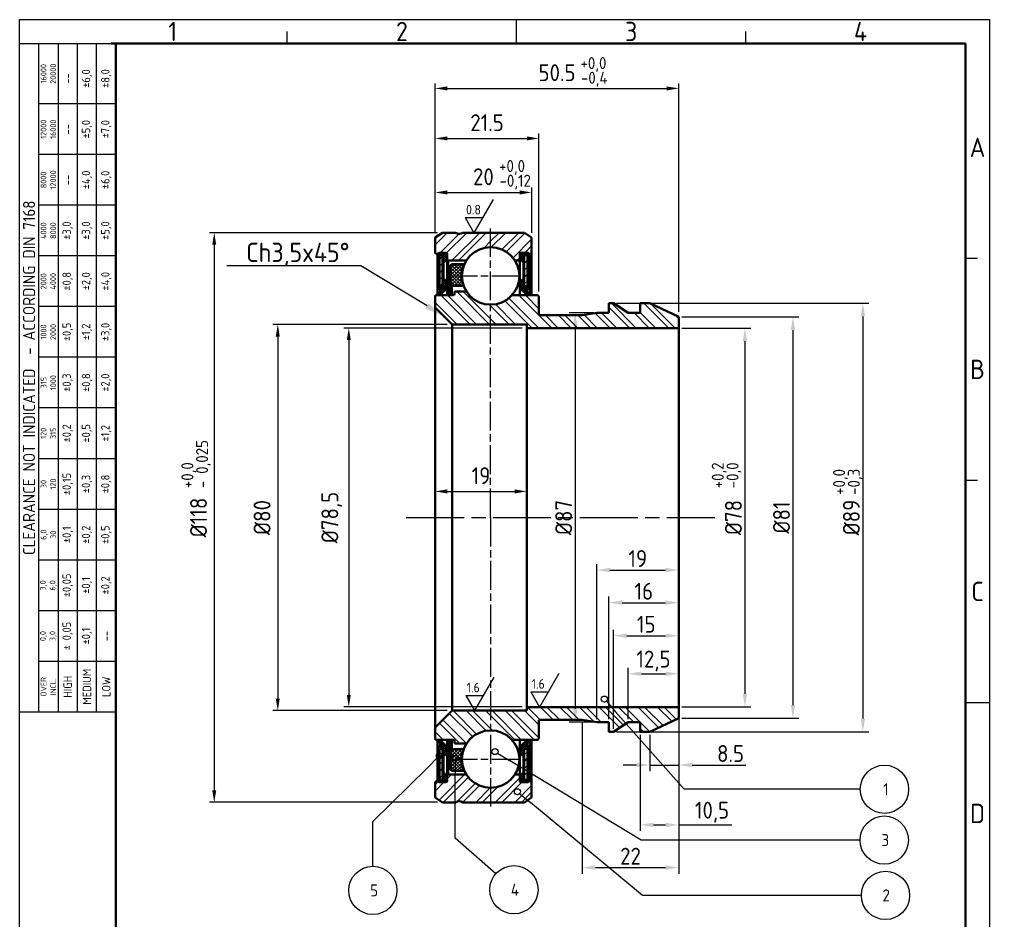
# Model space of a CAD drawing. Extents: x 0 to 201, y 0 to 281.
# Drawn here: x 0 to 201, y 94.1 to 281 of the extents above; entities that cross this region are included whole.
import ezdxf
from ezdxf import colors
from ezdxf.entities.mleader import LeaderData, LeaderLine
from ezdxf.enums import TextEntityAlignment as Align
from ezdxf.math import Vec2, Vec3

# ---------------------------------------------------------------- set-up
doc = ezdxf.new("R2010")
doc.units = 0
doc.linetypes.add('AM_ISO08W050', pattern=[18, 12, -1.5, 3, -1.5])
doc.linetypes.add('AM_ISO08W050x2', pattern=[9, 6, -0.75, 1.5, -0.75])
doc.layers.get('Defpoints').update_dxf_attribs({"linetype": 'CONTINUOUS'})
for name, color, linetype, lineweight in [('AM_0', 7, 'CONTINUOUS', 50), ('AM_4', 3, 'CONTINUOUS', 25), ('AM_5', 3, 'CONTINUOUS', 25), ('AM_7', 4, 'AM_ISO08W050', 25), ('AM_8', 1, 'CONTINUOUS', 25), ('AM_BOR', 7, 'CONTINUOUS', 50)]:
    doc.layers.add(name, color=color, linetype=linetype, lineweight=lineweight)
doc.styles.add('ACISOTS', font='isocp.shx', dxfattribs={"height": 1})
doc.styles.get("Standard").update_dxf_attribs({"font": 'ISOCP.SHX'})
doc.dimstyles.new('AM_ISO', dxfattribs={"dimtxt": 3.5, "dimasz": 2.5, "dimexe": 1, "dimexo": 1, "dimgap": 1.5, "dimtad": 1, "dimdsep": 46, "dimtxsty": 'Standard', "dimcen": 0, "dimclrd": 256, "dimclre": 256, "dimclrt": 2, "dimadec": 0, "dimazin": 2, "dimtp": 0.1, "dimtm": 0.1, "dimtfac": 0.71, "dimtdec": 3, "dimtmove": 0, "dimatfit": 3, "dimfxl": 1, "dimlwd": -1, "dimlwe": -1, "dimarcsym": 0})
doc.dimstyles.new('ISO-25', dxfattribs={"dimtxt": 3.5, "dimasz": 2.75, "dimexe": 1.25, "dimexo": 0.625, "dimtad": 1, "dimtxsty": 'Standard', "dimcen": 2.5, "dimadec": 0, "dimazin": 0, "dimtfac": 1, "dimtmove": 0, "dimatfit": 3, "dimfxl": 1, "dimarcsym": 0})
pattern_1 = [(45, (0, 0), (-0.3535534, 0.3535534), []), (135, (0, 0), (-0.3535534, -0.3535534), [])]
pattern_2 = [(45, (0, 0), (-0.21213203, 0.21213203), []), (135, (0, 0), (-0.21213203, -0.21213203), [])]
pattern_3 = [(45, (0, 0), (-0.7071068, 0.7071068), [])]

# ---------------------------------------------------------------- blocks, each defined once
blk = doc.blocks.new('A4 ZTL')
at = {"layer": 'AM_0'}
for p, q in [((196, 276), (19, 276)), ((20, 276), (20, 5)), ((196, 5), (196, 276))]:
    blk.add_line(p, q, dxfattribs=at)
at = {"layer": 'AM_BOR', "color": 135, "lineweight": 25}
for p, q in [((0, 0), (0, 281)), ((0, 281), (201, 281)), ((103, 276), (103, 281)), ((201, 281), (201, 0)), ((55.5, 276), (55.5, 278.5)), ((150.5, 276), (150.5, 278.5)), ((4, 137.5), (4, 276)), ((8, 276), (8, 137.5)), ((12, 276), (12, 137.5)), ((16, 137.5), (16, 276)), ((20, 263.5), (4, 263.5)), ((20, 253), (4, 253)), ((20, 242.5), (4, 242.5)), ((20, 232), (4, 232)), ((198.5, 231.5), (196, 231.5)), ((20, 221.5), (4, 221.5)), ((20, 211), (4, 211)), ((20, 200.5), (4, 200.5)), ((20, 190), (4, 190)), ((198.5, 185.5), (196, 185.5)), ((20, 179.5), (4, 179.5)), ((20, 169), (4, 169)), ((20, 158.5), (4, 158.5)), ((20, 148), (4, 148)), ((196, 139.5), (201, 139.5))]:
    blk.add_line(p, q, dxfattribs=at)
blk.add_lwpolyline([(20, 276), (20, 137.5), (0, 137.5), (0, 276)], close=True, dxfattribs=at)
at = {"layer": 'AM_BOR', "color": 135, "lineweight": 25, "style": 'ACISOTS'}
for s, p in [('1', (31.75, 278.5)), ('2', (79.25, 278.5)), ('3', (126.75, 278.5)), ('4', (174.25, 278.5)), ('A', (198.5, 254.5)), ('B', (198.5, 208.5)), ('C', (198.5, 162.5)), ('D', (198.5, 116.5))]:
    blk.add_text(s, height=4, dxfattribs=at).set_placement(p, align=Align.MIDDLE)
at = {"layer": 'AM_BOR', "color": 135, "lineweight": 25, "attachment_point": 5, "rotation": 90}
for s, insert, char_height, width in [('16000\\P20000', (6, 269.75), 1.2, 12.5), ('--', (10, 268.75), 1.75, 10.5), ('±6,0', (14, 268.75), 1.75, 10.5), ('±8,0', (18, 268.75), 1.75, 10.5), ('12000\\P16000', (6, 258.25), 1.2, 10.5), ('±5,0', (14, 258.25), 1.75, 10.5), ('±7,0', (18, 258.25), 1.75, 10.5), ('--', (10, 258.25), 1.75, 10.5), ('8000\\P12000', (6, 247.75), 1.2, 10.5), ('±4,0', (14, 247.75), 1.75, 10.5), ('±6,0', (18, 247.75), 1.75, 10.5), ('--', (10, 247.75), 1.75, 10.5), ('{\\Fisocp.shx|c0;CLEARANCE NOT INDICATED  - ACCORDING DIN 7168}', (2, 206.75), 2.5, 138.5), ('4000\\P8000', (6, 237.25), 1.2, 10.5), ('±3,0', (10, 237.25), 1.75, 10.5), ('±3,0', (14, 237.25), 1.75, 10.5), ('±5,0', (18, 237.25), 1.75, 10.5), ('2000\\P4000', (6, 226.75), 1.2, 10.5), ('±0,8', (10, 226.75), 1.75, 10.5), ('±2,0', (14, 226.75), 1.75, 10.5), ('±4,0', (18, 226.75), 1.75, 10.5), ('1000\\P2000', (6, 216.25), 1.2, 10.5), ('±0,5', (10, 216.25), 1.75, 10.5), ('±1,2', (14, 216.25), 1.75, 10.5), ('±3,0', (18, 216.25), 1.75, 10.5), ('315\\P1000', (6, 205.75), 1.2, 10.5), ('±0,3', (10, 205.75), 1.75, 10.5), ('±0,8', (14, 205.75), 1.75, 10.5), ('±2,0', (18, 205.75), 1.75, 10.5), ('±0,2', (10, 195.25), 1.75, 10.5), ('±0,5', (14, 195.25), 1.75, 10.5), ('120\\P315', (6, 195.25), 1.2, 10.5), ('±1,2', (18, 195.25), 1.75, 10.5), ('30\\P120', (6, 184.75), 1.2, 10.5), ('±0,15', (10, 184.75), 1.75, 10.5), ('±0,3', (14, 184.75), 1.75, 10.5), ('±0,8', (18, 184.75), 1.75, 10.5), ('6,0\\P30', (6, 174.25), 1.2, 10.5), ('±0,1', (10, 174.25), 1.75, 10.5), ('±0,2', (14, 174.25), 1.75, 10.5), ('±0,5', (18, 174.25), 1.75, 10.5), ('±0,05', (10, 163.75), 1.75, 10.5), ('±0,1', (14, 163.75), 1.75, 10.5), ('±0,2', (18, 163.75), 1.75, 10.5), ('3,0\\P6,0', (6, 163.75), 1.2, 10.5), ('± 0,05', (10, 153.25), 1.75, 10.5), ('0,0\\P3,0', (6, 153.25), 1.2, 10.5), ('\\pt4.79529;±0,1', (14, 153.25), 1.75, 10.5), ('--', (18, 153.25), 1.75, 10.5), ('HIGH', (10, 142.75), 1.75, 10.5), ('MEDIUM', (14, 142.75), 1.75, 10.5), ('LOW', (18, 142.75), 1.75, 10.5), ('{\\Fisocp.shx|c0;OVER\\PINCL.}', (6, 142.75), 1.2, 10.5)]:
    blk.add_mtext(s, dxfattribs=dict(at, insert=insert, char_height=char_height, width=width))
blk = doc.blocks.new('*D124')
at = {"layer": 'AM_5', "color": 0, "lineweight": -2, "ltscale": 0.25, "transparency": 16777216}
for p, q in [((137.25, 217.06), (151.56, 217.06)), ((150.31, 214.31), (150.31, 141.31)), ((137.25, 138.56), (151.56, 138.56))]:
    blk.add_line(p, q, dxfattribs=at)
at = {"layer": 'AM_5', "color": 0, "ltscale": 0.25, "transparency": 16777216}
for points in [[(149.85, 214.31), (150.77, 214.31), (150.31, 217.06)], [(149.85, 141.31), (150.77, 141.31), (150.31, 138.56)]]:
    blk.add_solid(points, dxfattribs=at)
at = {"layer": 'Defpoints', "color": 0, "ltscale": 0.25, "transparency": 16777216}
for p in [(136.63, 217.06), (136.63, 138.56), (150.31, 138.56)]:
    blk.add_point(p, dxfattribs=at)
at = {"layer": 'AM_5', "color": 0, "ltscale": 0.25, "transparency": 16777216, "insert": (147.93, 177.81), "char_height": 3.5, "attachment_point": 5, "rotation": 90}
blk.add_mtext('%%c78', dxfattribs=at)
blk = doc.blocks.new('*D117')
at = {"layer": 'AM_5', "color": 0, "lineweight": -2, "ltscale": 0.25, "transparency": 16777216}
for p, q in [((123.72, 222.21), (175.99, 222.21)), ((174.74, 219.46), (174.74, 136.16)), ((123.72, 133.41), (175.99, 133.41))]:
    blk.add_line(p, q, dxfattribs=at)
at = {"layer": 'AM_5', "color": 0, "ltscale": 0.25, "transparency": 16777216}
for points in [[(174.29, 219.46), (175.2, 219.46), (174.74, 222.21)], [(174.29, 136.16), (175.2, 136.16), (174.74, 133.41)]]:
    blk.add_solid(points, dxfattribs=at)
at = {"layer": 'Defpoints', "color": 0, "ltscale": 0.25, "transparency": 16777216}
for p in [(123.1, 222.21), (123.1, 133.41), (174.74, 133.41)]:
    blk.add_point(p, dxfattribs=at)
at = {"layer": 'AM_5', "color": 0, "ltscale": 0.25, "transparency": 16777216, "insert": (172.37, 177.81), "char_height": 3.5, "attachment_point": 5, "rotation": 90}
blk.add_mtext('%%C89', dxfattribs=at)
blk = doc.blocks.new('*D125')
at = {"layer": 'AM_5', "color": 0, "lineweight": -2, "ltscale": 0.25, "transparency": 16777216}
for p, q in [((137.25, 219.39), (161.51, 219.39)), ((160.26, 216.64), (160.26, 138.97)), ((137.25, 136.22), (161.51, 136.22))]:
    blk.add_line(p, q, dxfattribs=at)
at = {"layer": 'AM_5', "color": 0, "ltscale": 0.25, "transparency": 16777216}
for points in [[(159.8, 216.64), (160.72, 216.64), (160.26, 219.39)], [(159.8, 138.97), (160.72, 138.97), (160.26, 136.22)]]:
    blk.add_solid(points, dxfattribs=at)
at = {"layer": 'Defpoints', "color": 0, "ltscale": 0.25, "transparency": 16777216}
for p in [(136.63, 219.39), (136.63, 136.22), (160.26, 136.22)]:
    blk.add_point(p, dxfattribs=at)
at = {"layer": 'AM_5', "color": 0, "ltscale": 0.25, "transparency": 16777216, "insert": (157.89, 177.81), "char_height": 3.5, "attachment_point": 5, "rotation": 90}
blk.add_mtext('%%C81', dxfattribs=at)
blk = doc.blocks.new('*D126')
at = {"layer": 'AM_5', "color": 0, "lineweight": -2, "ltscale": 0.25, "transparency": 16777216}
for p, q in [((136.63, 136.22), (136.63, 125.29)), ((130.6, 132.78), (130.6, 125.29)), ((127.85, 126.54), (125.1, 126.54)), ((130.6, 126.54), (136.63, 126.54)), ((139.38, 126.54), (150.48, 126.54))]:
    blk.add_line(p, q, dxfattribs=at)
at = {"layer": 'AM_5', "color": 0, "ltscale": 0.25, "transparency": 16777216}
for points in [[(127.85, 127), (127.85, 126.08), (130.6, 126.54)], [(139.38, 127), (139.38, 126.08), (136.63, 126.54)]]:
    blk.add_solid(points, dxfattribs=at)
at = {"layer": 'Defpoints', "color": 0, "ltscale": 0.25, "transparency": 16777216}
for p in [(136.63, 136.84), (130.6, 133.41), (130.6, 126.54)]:
    blk.add_point(p, dxfattribs=at)
at = {"layer": 'AM_5', "color": 0, "ltscale": 0.25, "transparency": 16777216, "insert": (147.33, 128.92), "char_height": 3.5, "attachment_point": 5}
blk.add_mtext('8.5', dxfattribs=at)
blk = doc.blocks.new('*D127')
at = {"layer": 'AM_5', "color": 0, "lineweight": -2, "ltscale": 0.25, "transparency": 16777216}
for p, q in [((118.97, 220.21), (113.9, 220.21)), ((115.15, 217.46), (115.15, 138.16)), ((118.97, 135.41), (113.9, 135.41))]:
    blk.add_line(p, q, dxfattribs=at)
at = {"layer": 'AM_5', "color": 0, "ltscale": 0.25, "transparency": 16777216}
for points in [[(114.69, 217.46), (115.61, 217.46), (115.15, 220.21)], [(114.69, 138.16), (115.61, 138.16), (115.15, 135.41)]]:
    blk.add_solid(points, dxfattribs=at)
at = {"layer": 'Defpoints', "color": 0, "ltscale": 0.25, "transparency": 16777216}
for p in [(119.6, 220.21), (115.15, 135.41), (119.6, 135.41)]:
    blk.add_point(p, dxfattribs=at)
at = {"layer": 'AM_5', "color": 0, "ltscale": 0.25, "transparency": 16777216, "insert": (112.77, 177.81), "char_height": 3.5, "attachment_point": 5, "rotation": 90}
blk.add_mtext('%%c87', dxfattribs=at)
blk = doc.blocks.new('*D118')
at = {"layer": 'AM_5', "color": 0, "lineweight": -2, "ltscale": 0.25, "transparency": 16777216}
for p, q in [((128.6, 132.78), (128.6, 112.88)), ((136.63, 125.03), (136.63, 112.88)), ((131.35, 114.13), (133.88, 114.13)), ((136.63, 114.13), (147.6, 114.13))]:
    blk.add_line(p, q, dxfattribs=at)
at = {"layer": 'AM_5', "color": 0, "ltscale": 0.25, "transparency": 16777216}
for points in [[(131.35, 114.59), (131.35, 113.67), (128.6, 114.13)], [(133.88, 114.59), (133.88, 113.67), (136.63, 114.13)]]:
    blk.add_solid(points, dxfattribs=at)
at = {"layer": 'Defpoints', "color": 0, "ltscale": 0.25, "transparency": 16777216}
for p in [(128.6, 133.41), (136.63, 125.66), (136.63, 114.13)]:
    blk.add_point(p, dxfattribs=at)
at = {"layer": 'AM_5', "color": 0, "ltscale": 0.25, "transparency": 16777216, "insert": (143.49, 116.77), "char_height": 3.5, "attachment_point": 5}
blk.add_mtext('10,5', dxfattribs=at)
blk = doc.blocks.new('*D128')
at = {"layer": 'AM_5', "color": 0, "lineweight": -2, "ltscale": 0.25, "transparency": 16777216}
for p, q in [((126.1, 136.03), (126.1, 146.69)), ((128.85, 145.44), (133.88, 145.44)), ((136.63, 146.07), (136.63, 146.69))]:
    blk.add_line(p, q, dxfattribs=at)
at = {"layer": 'AM_5', "color": 0, "ltscale": 0.25, "transparency": 16777216}
for points in [[(128.85, 145.9), (128.85, 144.98), (126.1, 145.44)], [(133.88, 145.9), (133.88, 144.98), (136.63, 145.44)]]:
    blk.add_solid(points, dxfattribs=at)
at = {"layer": 'Defpoints', "color": 0, "ltscale": 0.25, "transparency": 16777216}
for p in [(136.63, 145.44), (136.63, 145.44), (126.1, 135.41)]:
    blk.add_point(p, dxfattribs=at)
at = {"layer": 'AM_5', "color": 0, "ltscale": 0.25, "transparency": 16777216, "insert": (131.36, 148.08), "char_height": 3.5, "attachment_point": 5}
blk.add_mtext('12,5', dxfattribs=at)
blk = doc.blocks.new('*D129')
at = {"layer": 'AM_5', "color": 0, "lineweight": -2, "ltscale": 0.25, "transparency": 16777216}
for p, q in [((123.1, 134.03), (123.1, 154.57)), ((125.85, 153.32), (133.88, 153.32)), ((136.63, 151.46), (136.63, 154.57))]:
    blk.add_line(p, q, dxfattribs=at)
at = {"layer": 'AM_5', "color": 0, "ltscale": 0.25, "transparency": 16777216}
for points in [[(125.85, 153.78), (125.85, 152.86), (123.1, 153.32)], [(133.88, 153.78), (133.88, 152.86), (136.63, 153.32)]]:
    blk.add_solid(points, dxfattribs=at)
at = {"layer": 'Defpoints', "color": 0, "ltscale": 0.25, "transparency": 16777216}
for p in [(136.63, 153.32), (136.63, 150.84), (123.1, 133.41)]:
    blk.add_point(p, dxfattribs=at)
at = {"layer": 'AM_5', "color": 0, "ltscale": 0.25, "transparency": 16777216, "insert": (129.86, 155.69), "char_height": 3.5, "attachment_point": 5}
blk.add_mtext('15', dxfattribs=at)
blk = doc.blocks.new('*D130')
at = {"layer": 'AM_5', "color": 0, "lineweight": -2, "ltscale": 0.25, "transparency": 16777216}
for p, q in [((122.1, 136.03), (122.1, 161.42)), ((136.63, 160.79), (136.63, 161.42)), ((124.85, 160.17), (133.88, 160.17))]:
    blk.add_line(p, q, dxfattribs=at)
at = {"layer": 'AM_5', "color": 0, "ltscale": 0.25, "transparency": 16777216}
for points in [[(124.85, 160.63), (124.85, 159.71), (122.1, 160.17)], [(133.88, 160.63), (133.88, 159.71), (136.63, 160.17)]]:
    blk.add_solid(points, dxfattribs=at)
at = {"layer": 'Defpoints', "color": 0, "ltscale": 0.25, "transparency": 16777216}
for p in [(136.63, 160.17), (136.63, 160.17), (122.1, 135.41)]:
    blk.add_point(p, dxfattribs=at)
at = {"layer": 'AM_5', "color": 0, "ltscale": 0.25, "transparency": 16777216, "insert": (129.36, 162.54), "char_height": 3.5, "attachment_point": 5}
blk.add_mtext('16', dxfattribs=at)
blk = doc.blocks.new('*D131')
at = {"layer": 'AM_5', "color": 0, "lineweight": -2, "ltscale": 0.25, "transparency": 16777216}
for p, q in [((119.6, 136.03), (119.6, 168.18)), ((122.35, 166.93), (133.88, 166.93)), ((136.63, 166.31), (136.63, 165.68))]:
    blk.add_line(p, q, dxfattribs=at)
at = {"layer": 'AM_5', "color": 0, "ltscale": 0.25, "transparency": 16777216}
for points in [[(122.35, 167.39), (122.35, 166.48), (119.6, 166.93)], [(133.88, 167.39), (133.88, 166.48), (136.63, 166.93)]]:
    blk.add_solid(points, dxfattribs=at)
at = {"layer": 'Defpoints', "color": 0, "ltscale": 0.25, "transparency": 16777216}
for p in [(136.63, 166.93), (136.63, 166.93), (119.6, 135.41)]:
    blk.add_point(p, dxfattribs=at)
at = {"layer": 'AM_5', "color": 0, "ltscale": 0.25, "transparency": 16777216, "insert": (128.11, 169.31), "char_height": 3.5, "attachment_point": 5}
blk.add_mtext('19', dxfattribs=at)
blk = doc.blocks.new('*D132')
at = {"layer": 'AM_5', "color": 0, "lineweight": -2, "ltscale": 0.25, "transparency": 16777216}
for p, q in [((116.6, 135.28), (116.6, 104.03)), ((136.63, 133.41), (136.63, 104.03)), ((119.35, 105.28), (133.88, 105.28))]:
    blk.add_line(p, q, dxfattribs=at)
at = {"layer": 'AM_5', "color": 0, "ltscale": 0.25, "transparency": 16777216}
for points in [[(119.35, 105.74), (119.35, 104.82), (116.6, 105.28)], [(133.88, 105.74), (133.88, 104.82), (136.63, 105.28)]]:
    blk.add_solid(points, dxfattribs=at)
at = {"layer": 'Defpoints', "color": 0, "ltscale": 0.25, "transparency": 16777216}
for p in [(116.6, 135.91), (136.63, 134.03), (136.63, 105.28)]:
    blk.add_point(p, dxfattribs=at)
at = {"layer": 'AM_5', "color": 0, "ltscale": 0.25, "transparency": 16777216, "insert": (126.61, 107.65), "char_height": 3.5, "attachment_point": 5}
blk.add_mtext('22', dxfattribs=at)
blk = doc.blocks.new('*D135')
at = {"layer": 'AM_4', "transparency": 16777216}
for p, q in [((86.13, 236.81), (86.13, 246.15)), ((106.13, 236.81), (106.13, 246.15)), ((88.63, 245.15), (103.63, 245.15))]:
    blk.add_line(p, q, dxfattribs=at)
for points in [[(88.63, 245.57), (88.63, 244.73), (86.13, 245.15)], [(103.63, 245.57), (103.63, 244.73), (106.13, 245.15)]]:
    blk.add_solid(points, dxfattribs=at)
at = {"layer": 'Defpoints', "color": 0, "transparency": 16777216}
for p in [(106.13, 245.15), (86.13, 235.81), (106.13, 235.81)]:
    blk.add_point(p, dxfattribs=at)
at = {"layer": 'AM_4', "transparency": 16777216, "insert": (96.13, 248.4), "char_height": 3.5, "attachment_point": 5}
blk.add_mtext('20', dxfattribs=at)
blk = doc.blocks.new('*D136')
at = {"layer": 'AM_4', "transparency": 16777216}
for p, q in [((86.13, 236.81), (86.13, 257.35)), ((107.63, 224.61), (107.63, 257.35)), ((88.63, 256.35), (105.13, 256.35))]:
    blk.add_line(p, q, dxfattribs=at)
for points in [[(88.63, 256.76), (88.63, 255.93), (86.13, 256.35)], [(105.13, 256.76), (105.13, 255.93), (107.63, 256.35)]]:
    blk.add_solid(points, dxfattribs=at)
at = {"layer": 'Defpoints', "color": 0, "transparency": 16777216}
for p in [(107.63, 256.35), (86.13, 235.81), (107.63, 223.61)]:
    blk.add_point(p, dxfattribs=at)
at = {"layer": 'AM_4', "transparency": 16777216, "insert": (96.88, 259.6), "char_height": 3.5, "attachment_point": 5}
blk.add_mtext('21.5', dxfattribs=at)
blk = doc.blocks.new('*D137')
at = {"layer": 'AM_4', "transparency": 16777216}
blk.add_line((88.63, 183.22), (102.63, 183.22), dxfattribs=at)
for points in [[(88.63, 183.63), (88.63, 182.8), (86.13, 183.22)], [(102.63, 183.63), (102.63, 182.8), (105.13, 183.22)]]:
    blk.add_solid(points, dxfattribs=at)
at = {"layer": 'Defpoints', "color": 0, "transparency": 16777216}
for p in [(86.13, 183.22), (105.13, 183.22), (105.13, 183.22)]:
    blk.add_point(p, dxfattribs=at)
at = {"layer": 'AM_4', "transparency": 16777216, "insert": (95.63, 186.47), "char_height": 3.5, "attachment_point": 5}
blk.add_mtext('19', dxfattribs=at)
blk = doc.blocks.new('*D138')
at = {"layer": 'AM_4', "transparency": 16777216}
for p, q in [((86.13, 236.81), (86.13, 267.71)), ((136.63, 220.39), (136.63, 267.71)), ((88.63, 266.71), (134.13, 266.71))]:
    blk.add_line(p, q, dxfattribs=at)
for points in [[(88.63, 267.12), (88.63, 266.29), (86.13, 266.71)], [(134.13, 267.12), (134.13, 266.29), (136.63, 266.71)]]:
    blk.add_solid(points, dxfattribs=at)
at = {"layer": 'Defpoints', "color": 0, "transparency": 16777216}
for p in [(136.63, 266.71), (86.13, 235.81), (136.63, 219.39)]:
    blk.add_point(p, dxfattribs=at)
at = {"layer": 'AM_4', "transparency": 16777216, "insert": (111.38, 269.96), "char_height": 3.5, "attachment_point": 5}
blk.add_mtext('50.5', dxfattribs=at)
blk = doc.blocks.new('*D139')
at = {"layer": 'AM_4', "transparency": 16777216}
for p, q in [((86.63, 236.81), (39.36, 236.81)), ((40.36, 234.31), (40.36, 121.31)), ((86.63, 118.81), (39.36, 118.81))]:
    blk.add_line(p, q, dxfattribs=at)
for points in [[(39.95, 234.31), (40.78, 234.31), (40.36, 236.81)], [(39.95, 121.31), (40.78, 121.31), (40.36, 118.81)]]:
    blk.add_solid(points, dxfattribs=at)
at = {"layer": 'Defpoints', "color": 0, "transparency": 16777216}
for p in [(87.63, 236.81), (40.36, 118.81), (87.63, 118.81)]:
    blk.add_point(p, dxfattribs=at)
at = {"layer": 'AM_4', "transparency": 16777216, "insert": (37.11, 177.81), "char_height": 3.5, "attachment_point": 5, "rotation": 90}
blk.add_mtext('%%c118', dxfattribs=at)
blk = doc.blocks.new('*D140')
at = {"layer": 'AM_4', "transparency": 16777216}
for p, q in [((88.63, 217.81), (52.53, 217.81)), ((53.53, 215.31), (53.53, 140.31)), ((88.63, 137.81), (52.53, 137.81))]:
    blk.add_line(p, q, dxfattribs=at)
for points in [[(53.11, 215.31), (53.94, 215.31), (53.53, 217.81)], [(53.11, 140.31), (53.94, 140.31), (53.53, 137.81)]]:
    blk.add_solid(points, dxfattribs=at)
at = {"layer": 'Defpoints', "color": 0, "transparency": 16777216}
for p in [(89.63, 217.81), (53.53, 137.81), (89.63, 137.81)]:
    blk.add_point(p, dxfattribs=at)
at = {"layer": 'AM_4', "transparency": 16777216, "insert": (50.28, 177.81), "char_height": 3.5, "attachment_point": 5, "rotation": 90}
blk.add_mtext('%%c80', dxfattribs=at)
blk = doc.blocks.new('*D141')
at = {"layer": 'AM_4', "transparency": 16777216}
for p, q in [((104.13, 217.06), (67.24, 217.06)), ((68.24, 214.56), (68.24, 141.06)), ((104.13, 138.56), (67.24, 138.56))]:
    blk.add_line(p, q, dxfattribs=at)
for points in [[(67.83, 214.56), (68.66, 214.56), (68.24, 217.06)], [(67.83, 141.06), (68.66, 141.06), (68.24, 138.56)]]:
    blk.add_solid(points, dxfattribs=at)
at = {"layer": 'Defpoints', "color": 0, "transparency": 16777216}
for p in [(105.13, 217.06), (68.24, 138.56), (105.13, 138.56)]:
    blk.add_point(p, dxfattribs=at)
at = {"layer": 'AM_4', "transparency": 16777216, "insert": (64.73, 177.81), "char_height": 3.5, "attachment_point": 5, "rotation": 90}
blk.add_mtext('%%c78,5', dxfattribs=at)

msp = doc.modelspace()

# ---------------------------------------------------------------- hatches: boundary and pattern name
at = {"layer": 'AM_4'}
h = msp.add_hatch(dxfattribs=at)
h.set_pattern_fill('ANSI32', color=1, scale=0.3)
h.paths.add_polyline_path([(97.628, 236.806), (91.878, 236.806, -0.3333333), (90.378, 236.806), (87.628, 236.806), (86.128, 235.806), (86.128, 232.606), (86.328, 232.406), (86.628, 232.406), (86.878, 232.656), (88.378, 232.656, -0.4142136), (88.628, 232.406), (88.628, 231.256), (88.828, 231.056), (92.606, 231.056, -0.2563733), (97.628, 233.812)])
h.paths.add_polyline_path([(97.628, 121.8, -0.2563733), (92.606, 124.556), (88.828, 124.556), (88.628, 124.356), (88.628, 124.131), (88.628, 123.206, -0.4142136), (88.378, 122.956), (86.878, 122.956), (86.628, 123.206), (86.328, 123.206), (86.128, 123.006), (86.128, 119.806), (87.628, 118.806), (90.378, 118.806, -0.3333333), (91.878, 118.806), (97.628, 118.806)])
h.paths.add_polyline_path([(106.128, 123.006), (105.928, 123.206), (105.647, 123.206), (105.397, 122.956), (103.897, 122.956, -0.4142136), (103.647, 123.206), (103.647, 124.356), (103.447, 124.556), (102.65, 124.556, -0.2563733), (97.628, 121.8), (97.628, 118.806), (104.628, 118.806), (106.128, 119.806)])
h.paths.add_polyline_path([(103.789, 120.997, -1), (102.539, 120.997, -1)], flags=16)
h = msp.add_hatch(dxfattribs=at)
h.set_pattern_fill('ANSI32', color=1, scale=0.3)
h.paths.add_polyline_path([(106.128, 235.806), (104.628, 236.806), (97.628, 236.806), (97.628, 233.812, -0.2563733), (102.65, 231.056), (103.447, 231.056), (103.647, 231.256), (103.647, 232.406, -0.4142136), (103.897, 232.656), (105.397, 232.656), (105.647, 232.406), (105.928, 232.406), (106.128, 232.606)])
h = msp.add_hatch(dxfattribs=at)
h.set_pattern_fill('ANSI32', color=1, scale=0.3, angle=90)
h.paths.add_polyline_path([(97.628, 137.806), (89.628, 137.806), (86.128, 134.306), (86.128, 132.006, 0.4142136), (86.378, 131.756), (89.878, 131.756, -0.4142136), (90.128, 131.506), (90.128, 131.256, 0.4142136), (90.378, 131.006), (92.642, 131.006, -0.2533936), (97.628, 133.706)])
h.paths.add_polyline_path([(136.628, 138.556), (105.128, 138.556), (105.128, 137.806), (97.628, 137.806), (97.628, 133.706, -0.211393), (102.034, 131.756), (107.378, 131.756), (107.628, 132.006), (107.628, 135.905), (116.597, 135.905), (119.597, 135.405), (122.097, 135.405), (122.097, 133.405), (123.097, 133.405), (126.097, 135.405), (128.597, 135.405), (128.597, 133.405), (130.597, 133.405), (136.628, 136.218)])
h.paths.add_polyline_path([(97.628, 221.906, -0.2533936), (92.642, 224.606), (90.378, 224.606, 0.4142136), (90.128, 224.356), (90.128, 224.106, -0.4142136), (89.878, 223.856), (86.378, 223.856, 0.4142136), (86.128, 223.606), (86.128, 221.306), (89.628, 217.806), (97.628, 217.806)])
h.paths.add_polyline_path([(107.628, 223.606), (107.378, 223.856), (102.034, 223.856, -0.211393), (97.628, 221.906), (97.628, 217.806), (105.128, 217.806), (105.128, 217.056), (136.628, 217.056), (136.628, 219.394), (130.597, 222.206), (128.597, 222.206), (128.597, 220.206), (126.097, 220.206), (123.097, 222.206), (122.097, 222.206), (122.097, 220.206), (119.597, 220.206), (116.597, 219.706), (107.628, 219.706)])
at = {"layer": 'AM_8'}
h = msp.add_hatch(dxfattribs=at)
h.set_pattern_fill('_U', color=256, scale=0.3, angle=45, style=0, double=1, pattern_type=0)
h.set_pattern_definition(pattern_2)
edge = h.paths.add_edge_path()
edge.add_line((88.628, 232.307), (88.628, 232.406))
edge.add_arc((88.378, 232.406), 0.25, 0, 90)
edge.add_line((88.378, 232.656), (86.878, 232.656))
edge.add_line((86.878, 232.656), (86.628, 232.406))
edge.add_line((86.628, 232.406), (86.628, 225.32))
edge.add_line((86.628, 225.32), (87.017, 225.32))
edge.add_line((87.017, 225.32), (87.246, 224.619))
edge.add_line((87.246, 224.619), (86.733, 224.161))
edge.add_line((86.733, 224.161), (87.006, 223.856))
edge.add_line((87.006, 223.856), (87.966, 224.714))
edge.add_line((87.966, 224.714), (88.628, 225.83))
edge.add_line((88.628, 225.83), (88.628, 226.71))
edge.add_line((88.628, 226.71), (87.842, 227.251))
edge.add_line((87.842, 227.251), (87.842, 230.588))
edge.add_line((87.842, 230.588), (88.628, 231.481))
edge.add_line((88.628, 231.481), (88.628, 232.185))
edge.add_line((88.628, 232.185), (88.107, 232.307))
edge.add_line((88.107, 232.307), (88.628, 232.307))
h.paths.add_polyline_path([(87.026, 225.728), (87.026, 232.145), (87.689, 232.145), (87.689, 225.728)], flags=16)
h = msp.add_hatch(dxfattribs=at)
h.set_pattern_fill('_U', color=256, angle=45, style=0, pattern_type=0)
h.set_pattern_definition(pattern_3)
h.paths.add_polyline_path([(87.689, 225.728), (87.689, 232.145), (87.026, 232.145), (87.026, 225.728)])
h = msp.add_hatch(dxfattribs=at)
h.set_pattern_fill('_U', color=256, scale=0.3, angle=45, style=0, double=1, pattern_type=0)
h.set_pattern_definition(pattern_2)
edge = h.paths.add_edge_path()
edge.add_line((105.647, 232.406), (105.397, 232.656))
edge.add_line((105.397, 232.656), (103.897, 232.656))
edge.add_arc((103.897, 232.406), 0.25, 90, 180)
edge.add_line((103.647, 232.406), (103.647, 232.307))
edge.add_line((103.647, 232.307), (104.168, 232.307))
edge.add_line((104.168, 232.307), (103.647, 232.185))
edge.add_line((103.647, 232.185), (103.647, 231.481))
edge.add_line((103.647, 231.481), (104.433, 230.588))
edge.add_line((104.433, 230.588), (104.433, 227.251))
edge.add_line((104.433, 227.251), (103.647, 226.71))
edge.add_line((103.647, 226.71), (103.647, 225.83))
edge.add_line((103.647, 225.83), (104.309, 224.714))
edge.add_line((104.309, 224.714), (105.269, 223.856))
edge.add_line((105.269, 223.856), (105.542, 224.161))
edge.add_line((105.542, 224.161), (105.029, 224.619))
edge.add_line((105.029, 224.619), (105.259, 225.32))
edge.add_line((105.259, 225.32), (105.647, 225.32))
edge.add_line((105.647, 225.32), (105.647, 232.406))
h.paths.add_polyline_path([(105.249, 232.145), (105.249, 225.728), (104.586, 225.728), (104.586, 232.145)], flags=16)
h = msp.add_hatch(dxfattribs=at)
h.set_pattern_fill('_U', color=256, angle=45, style=0, pattern_type=0)
h.set_pattern_definition(pattern_3)
h.paths.add_polyline_path([(104.586, 232.145), (104.586, 225.728), (105.249, 225.728), (105.249, 232.145)])
h = msp.add_hatch(dxfattribs=at)
h.set_pattern_fill('_U', color=256, scale=0.5, angle=45, style=0, double=1, pattern_type=0)
h.set_pattern_definition(pattern_1)
edge = h.paths.add_edge_path()
edge.add_line((89.578, 225.806), (91.946, 225.806))
edge.add_arc((97.628, 227.859), 6.041, 156.10571, 199.86663, ccw=False)
edge.add_line((92.105, 230.306), (89.578, 230.306))
edge.add_line((89.578, 230.306), (89.328, 230.056))
edge.add_line((89.328, 230.056), (89.328, 226.056))
edge.add_line((89.328, 226.056), (89.578, 225.806))
h = msp.add_hatch(dxfattribs=at)
h.set_pattern_fill('_U', color=256, scale=0.3, angle=45, style=0, double=1, pattern_type=0)
h.set_pattern_definition(pattern_2)
edge = h.paths.add_edge_path()
edge.add_line((88.628, 123.304), (88.628, 123.206))
edge.add_arc((88.378, 123.206), 0.25, 270, 360, ccw=False)
edge.add_line((88.378, 122.956), (86.878, 122.956))
edge.add_line((86.878, 122.956), (86.628, 123.206))
edge.add_line((86.628, 123.206), (86.628, 130.292))
edge.add_line((86.628, 130.292), (87.017, 130.292))
edge.add_line((87.017, 130.292), (87.246, 130.993))
edge.add_line((87.246, 130.993), (86.733, 131.451))
edge.add_line((86.733, 131.451), (87.006, 131.756))
edge.add_line((87.006, 131.756), (87.966, 130.897))
edge.add_line((87.966, 130.897), (88.628, 129.782))
edge.add_line((88.628, 129.782), (88.628, 128.902))
edge.add_line((88.628, 128.902), (87.842, 128.36))
edge.add_line((87.842, 128.36), (87.842, 125.023))
edge.add_line((87.842, 125.023), (88.628, 124.131))
edge.add_line((88.628, 124.131), (88.628, 123.427))
edge.add_line((88.628, 123.427), (88.107, 123.304))
edge.add_line((88.107, 123.304), (88.628, 123.304))
h.paths.add_polyline_path([(87.026, 129.884), (87.026, 123.466), (87.689, 123.466), (87.689, 129.884)], flags=16)
h = msp.add_hatch(dxfattribs=at)
h.set_pattern_fill('_U', color=256, scale=0.3, angle=45, style=0, double=1, pattern_type=0)
h.set_pattern_definition(pattern_2)
edge = h.paths.add_edge_path()
edge.add_line((105.647, 123.206), (105.397, 122.956))
edge.add_line((105.397, 122.956), (103.897, 122.956))
edge.add_arc((103.897, 123.206), 0.25, 180, 270, ccw=False)
edge.add_line((103.647, 123.206), (103.647, 123.304))
edge.add_line((103.647, 123.304), (104.168, 123.304))
edge.add_line((104.168, 123.304), (103.647, 123.427))
edge.add_line((103.647, 123.427), (103.647, 124.131))
edge.add_line((103.647, 124.131), (104.433, 125.023))
edge.add_line((104.433, 125.023), (104.433, 128.36))
edge.add_line((104.433, 128.36), (103.647, 128.902))
edge.add_line((103.647, 128.902), (103.647, 129.782))
edge.add_line((103.647, 129.782), (104.309, 130.897))
edge.add_line((104.309, 130.897), (105.269, 131.756))
edge.add_line((105.269, 131.756), (105.542, 131.451))
edge.add_line((105.542, 131.451), (105.029, 130.993))
edge.add_line((105.029, 130.993), (105.259, 130.292))
edge.add_line((105.259, 130.292), (105.647, 130.292))
edge.add_line((105.647, 130.292), (105.647, 123.206))
h.paths.add_polyline_path([(105.249, 123.466), (105.249, 129.884), (104.586, 129.884), (104.586, 123.466)], flags=16)
h = msp.add_hatch(dxfattribs=at)
h.set_pattern_fill('_U', color=256, angle=45, style=0, pattern_type=0)
h.set_pattern_definition(pattern_3)
h.paths.add_polyline_path([(87.689, 129.884), (87.689, 123.466), (87.026, 123.466), (87.026, 129.884)])
h = msp.add_hatch(dxfattribs=at)
h.set_pattern_fill('_U', color=256, scale=0.5, angle=45, style=0, double=1, pattern_type=0)
h.set_pattern_definition(pattern_1)
edge = h.paths.add_edge_path()
edge.add_line((89.578, 129.806), (91.946, 129.806))
edge.add_arc((97.628, 127.753), 6.041, 160.13337, 203.89429)
edge.add_line((92.105, 125.306), (89.578, 125.306))
edge.add_line((89.578, 125.306), (89.328, 125.556))
edge.add_line((89.328, 125.556), (89.328, 129.556))
edge.add_line((89.328, 129.556), (89.578, 129.806))
h = msp.add_hatch(dxfattribs=at)
h.set_pattern_fill('_U', color=256, angle=45, style=0, pattern_type=0)
h.set_pattern_definition(pattern_3)
h.paths.add_polyline_path([(104.586, 123.466), (104.586, 129.884), (105.249, 129.884), (105.249, 123.466)])

# ---------------------------------------------------------------- linework, layer by layer
at = {"layer": 'AM_0'}
for p, q in [((86.128, 235.806), (87.628, 236.806)), ((86.128, 235.806), (86.128, 232.606)), ((90.378, 236.806), (87.628, 236.806)), ((104.628, 236.806), (91.878, 236.806)), ((106.128, 235.806), (104.628, 236.806)), ((106.128, 230.431), (106.128, 235.806)), ((86.128, 232.606), (86.328, 232.406)), ((86.328, 232.406), (86.628, 232.406)), ((86.878, 232.656), (86.628, 232.406)), ((86.628, 232.406), (86.628, 225.32)), ((86.878, 232.656), (88.378, 232.656)), ((87.842, 230.588), (88.628, 231.481)), ((88.628, 232.185), (88.107, 232.307)), ((88.107, 232.307), (88.628, 232.307)), ((88.628, 232.406), (88.628, 231.256)), ((88.628, 232.406), (88.628, 232.406)), ((88.628, 231.481), (88.628, 223.885)), ((88.628, 231.256), (88.828, 231.056)), ((103.647, 231.256), (103.447, 231.056)), ((103.647, 232.406), (103.647, 232.406)), ((103.647, 232.406), (103.647, 231.256)), ((104.168, 232.307), (103.647, 232.307)), ((103.647, 232.185), (104.168, 232.307)), ((103.647, 231.481), (103.647, 223.885)), ((104.433, 230.588), (103.647, 231.481)), ((105.397, 232.656), (103.897, 232.656)), ((105.397, 232.656), (105.647, 232.406)), ((105.928, 232.406), (105.628, 232.406)), ((105.647, 232.406), (105.647, 225.32)), ((106.128, 232.606), (105.928, 232.406)), ((105.928, 232.406), (105.928, 223.956)), ((106.128, 232.606), (106.128, 223.956)), ((87.842, 227.251), (87.842, 230.588)), ((88.828, 231.056), (92.606, 231.056)), ((88.828, 231.056), (88.828, 223.856)), ((89.578, 230.306), (89.328, 230.056)), ((89.328, 230.056), (89.328, 226.056)), ((89.578, 230.306), (92.201, 230.306)), ((102.65, 231.056), (103.447, 231.056)), ((104.433, 227.251), (104.433, 230.588)), ((88.628, 226.71), (87.842, 227.251)), ((103.647, 226.71), (104.433, 227.251)), ((86.628, 225.32), (87.017, 225.32)), ((86.628, 225.32), (86.628, 223.885)), ((87.017, 225.32), (87.246, 224.619)), ((87.966, 224.714), (88.628, 225.83)), ((88.628, 225.83), (88.628, 226.71)), ((89.328, 226.056), (89.578, 225.806)), ((89.328, 226.056), (89.328, 223.856)), ((89.578, 225.806), (92.04, 225.806)), ((89.578, 225.806), (89.578, 223.856)), ((103.647, 225.83), (103.647, 226.71)), ((104.309, 224.714), (103.647, 225.83)), ((105.259, 225.32), (105.029, 224.619)), ((105.647, 225.32), (105.259, 225.32)), ((105.647, 225.32), (105.647, 223.885)), ((86.128, 223.606), (86.128, 221.306)), ((86.378, 223.856), (89.878, 223.856)), ((87.246, 224.619), (86.733, 224.161)), ((86.733, 224.161), (87.006, 223.856)), ((86.733, 224.161), (86.733, 223.885)), ((87.006, 223.856), (87.966, 224.714)), ((90.128, 224.356), (90.128, 224.106)), ((90.378, 224.606), (92.642, 224.606)), ((107.378, 223.856), (102.034, 223.856)), ((105.269, 223.856), (104.309, 224.714)), ((105.029, 224.619), (105.542, 224.161)), ((105.542, 224.161), (105.269, 223.856)), ((105.542, 224.161), (105.542, 223.885)), ((107.628, 223.606), (107.378, 223.856)), ((107.628, 223.606), (107.628, 219.706)), ((86.128, 177.806), (86.128, 221.306)), ((89.628, 217.806), (86.128, 221.306)), ((128.597, 222.206), (130.597, 222.206)), ((128.597, 222.206), (128.597, 220.206)), ((130.597, 222.206), (136.628, 219.394)), ((136.628, 219.394), (136.628, 177.806)), ((89.628, 217.806), (105.128, 217.806)), ((89.628, 217.806), (89.628, 177.806)), ((105.128, 217.806), (105.128, 217.056)), ((105.128, 217.056), (136.628, 217.056)), ((105.128, 217.056), (105.128, 177.806)), ((86.128, 177.806), (86.128, 134.306)), ((89.628, 137.806), (89.628, 177.806)), ((105.128, 138.556), (105.128, 177.806)), ((136.628, 136.218), (136.628, 177.806)), ((89.628, 137.806), (86.128, 134.306)), ((89.628, 137.806), (105.128, 137.806)), ((105.128, 137.806), (105.128, 138.556)), ((105.128, 138.556), (136.628, 138.556)), ((107.628, 132.006), (107.628, 135.905)), ((128.597, 133.405), (128.597, 135.405)), ((130.597, 133.405), (136.628, 136.218)), ((86.128, 132.006), (86.128, 134.306)), ((128.597, 133.405), (130.597, 133.405)), ((86.378, 131.756), (89.878, 131.756)), ((86.628, 130.292), (86.628, 131.727)), ((86.733, 131.451), (87.006, 131.756)), ((86.733, 131.451), (86.733, 131.727)), ((87.246, 130.993), (86.733, 131.451)), ((87.006, 131.756), (87.966, 130.897)), ((87.017, 130.292), (87.246, 130.993)), ((87.966, 130.897), (88.628, 129.782)), ((88.628, 124.131), (88.628, 131.727)), ((88.828, 124.556), (88.828, 131.756)), ((89.328, 129.556), (89.328, 131.756)), ((89.578, 129.806), (89.578, 131.756)), ((90.128, 131.256), (90.128, 131.506)), ((90.378, 131.006), (92.642, 131.006)), ((107.378, 131.756), (102.034, 131.756)), ((103.647, 124.131), (103.647, 131.727)), ((104.309, 130.897), (103.647, 129.782)), ((105.269, 131.756), (104.309, 130.897)), ((105.029, 130.993), (105.542, 131.451)), ((105.259, 130.292), (105.029, 130.993)), ((105.542, 131.451), (105.269, 131.756)), ((105.542, 131.451), (105.542, 131.727)), ((105.647, 130.292), (105.647, 131.727)), ((105.928, 123.206), (105.928, 131.656)), ((106.128, 123.006), (106.128, 131.656)), ((107.628, 132.006), (107.378, 131.756)), ((86.628, 123.206), (86.628, 130.292)), ((86.628, 130.292), (87.017, 130.292)), ((88.628, 128.902), (87.842, 128.36)), ((88.628, 129.782), (88.628, 128.902)), ((89.328, 129.556), (89.578, 129.806)), ((89.328, 125.556), (89.328, 129.556)), ((89.578, 129.806), (92.04, 129.806)), ((103.647, 129.782), (103.647, 128.902)), ((103.647, 128.902), (104.433, 128.36)), ((105.647, 130.292), (105.259, 130.292)), ((105.647, 123.206), (105.647, 130.292)), ((87.842, 128.36), (87.842, 125.023)), ((104.433, 128.36), (104.433, 125.023)), ((87.842, 125.023), (88.628, 124.131)), ((89.578, 125.306), (89.328, 125.556)), ((89.578, 125.306), (92.201, 125.306)), ((104.433, 125.023), (103.647, 124.131)), ((106.128, 125.181), (106.128, 119.806)), ((86.128, 123.006), (86.328, 123.206)), ((86.128, 119.806), (86.128, 123.006)), ((86.328, 123.206), (86.628, 123.206)), ((86.878, 122.956), (86.628, 123.206)), ((86.878, 122.956), (88.378, 122.956)), ((88.628, 123.427), (88.107, 123.304)), ((88.107, 123.304), (88.628, 123.304)), ((88.628, 124.356), (88.828, 124.556)), ((88.628, 123.206), (88.628, 124.356)), ((88.628, 123.206), (88.628, 123.206)), ((88.828, 124.556), (92.606, 124.556)), ((102.65, 124.556), (103.447, 124.556)), ((103.647, 124.356), (103.447, 124.556)), ((103.647, 123.206), (103.647, 124.356)), ((103.647, 123.427), (104.168, 123.304)), ((104.168, 123.304), (103.647, 123.304)), ((103.647, 123.206), (103.647, 123.206)), ((105.397, 122.956), (103.897, 122.956)), ((105.397, 122.956), (105.647, 123.206)), ((105.928, 123.206), (105.628, 123.206)), ((106.128, 123.006), (105.928, 123.206)), ((86.128, 119.806), (87.628, 118.806)), ((90.378, 118.806), (87.628, 118.806)), ((104.628, 118.806), (91.878, 118.806)), ((106.128, 119.806), (104.628, 118.806))]:
    msp.add_line(p, q, dxfattribs=at)
at = {"layer": 'AM_0', "ltscale": 0.25}
for p, q in [((123.097, 222.206), (122.097, 222.206)), ((122.097, 222.206), (122.097, 220.206)), ((123.097, 222.206), (126.097, 220.206)), ((130.597, 222.206), (128.597, 222.206)), ((116.597, 219.706), (107.628, 219.706)), ((116.597, 219.706), (119.597, 220.206)), ((122.097, 220.206), (119.597, 220.206)), ((128.597, 220.206), (126.097, 220.206)), ((116.597, 135.905), (107.628, 135.905)), ((116.597, 135.905), (119.597, 135.405)), ((122.097, 135.405), (119.597, 135.405)), ((122.097, 133.405), (122.097, 135.405)), ((123.097, 133.405), (126.097, 135.405)), ((128.597, 135.405), (126.097, 135.405)), ((123.097, 133.405), (122.097, 133.405)), ((130.597, 133.405), (128.597, 133.405))]:
    msp.add_line(p, q, dxfattribs=at)
at = {"layer": 'AM_0'}
for points in [[(87.026, 225.728), (87.689, 225.728), (87.689, 232.145), (87.026, 232.145)], [(105.249, 225.728), (104.586, 225.728), (104.586, 232.145), (105.249, 232.145)], [(87.026, 129.884), (87.689, 129.884), (87.689, 123.466), (87.026, 123.466)], [(105.249, 129.884), (104.586, 129.884), (104.586, 123.466), (105.249, 123.466)]]:
    msp.add_lwpolyline(points, close=True, dxfattribs=at)
for centre in [(97.628, 227.859), (97.628, 127.753)]:
    msp.add_circle(centre, 5.953, dxfattribs=at)
for centre, radius, start, end in [((91.128, 237.806), 1.25, 233.1301, 306.8699), ((88.378, 232.406), 0.25, 0, 90), ((103.897, 232.406), 0.25, 90, 180), ((97.628, 227.859), 6.041, 156.10571, 199.86663), ((86.378, 223.606), 0.25, 90, 180), ((89.878, 224.106), 0.25, 270, 0), ((90.378, 224.356), 0.25, 90, 180), ((86.378, 132.006), 0.25, 180, 270), ((89.878, 131.506), 0.25, 0, 90), ((90.378, 131.256), 0.25, 180, 270), ((97.628, 127.753), 6.041, 160.13337, 203.89429), ((88.378, 123.206), 0.25, 270, 0), ((103.897, 123.206), 0.25, 180, 270), ((91.128, 117.806), 1.25, 53.1301, 126.8699)]:
    msp.add_arc(centre, radius, start, end, dxfattribs=at)
at = {"layer": 'AM_5'}
for p, q in [((98.137, 243.713), (94.149, 236.806)), ((92.336, 239.945), (95.962, 239.945)), ((92.336, 239.945), (94.149, 236.806)), ((111.742, 145.463), (107.754, 138.556)), ((98.279, 144.713), (94.292, 137.806)), ((92.479, 140.945), (96.104, 140.945)), ((92.479, 140.945), (94.292, 137.806)), ((105.941, 141.695), (109.566, 141.695)), ((105.941, 141.695), (107.754, 138.556))]:
    msp.add_line(p, q, dxfattribs=at)
at = {"layer": 'AM_5', "extrusion": (0.749037, 0.662528, 0), "elevation": 183.66}
for points in [[(24.103, 0), (21.228, 0)], [(-0.224, 0), (21.228, 0)]]:
    msp.add_lwpolyline(points, dxfattribs=at)
at = {"layer": 'AM_5', "extrusion": (-0.51739, -0.85575, 0), "elevation": -161.64}
for points in [[(18.039, 0), (20.914, 0)], [(52.83, 0), (20.914, 0)]]:
    msp.add_lwpolyline(points, dxfattribs=at)
at = {"layer": 'AM_5', "extrusion": (0.702652, -0.711534, 0), "elevation": -30.244}
for points in [[(151.539, 38.095), (148.664, 38.095)], [(132.777, 38.095), (148.664, 38.095)]]:
    msp.add_lwpolyline(points, dxfattribs=at)
at = {"layer": 'AM_5', "extrusion": (1, 0, 0)}
for points, elevation in [([(127.328, 38.095), (124.453, 38.095)], 90.268), ([(111.388, 38.095), (124.453, 38.095)], 90.268), ([(105.56, 38.095), (114.816, 38.095)], 73.224)]:
    msp.add_lwpolyline(points, dxfattribs=dict(at, elevation=elevation))
at = {"layer": 'AM_5', "extrusion": (0, 1, 0)}
for points, elevation in [([(-174.213, 0), (-137.717, 0)], 121.512), ([(-174.168, 0), (-128.84, 0)], 110.989), ([(-174.429, 0), (-129.1, 0)], 99.536)]:
    msp.add_lwpolyline(points, dxfattribs=dict(at, elevation=elevation))
at = {"layer": 'AM_5', "extrusion": (-0.637522, -0.770432, 0), "elevation": -158.989}
for points in [[(2.968, 0), (5.843, 0)], [(36.006, 0), (5.843, 0)]]:
    msp.add_lwpolyline(points, dxfattribs=at)
at = {"layer": 'AM_5', "elevation": 38.095}
msp.add_lwpolyline([(98.692, 104.002), (90.268, 111.388)], dxfattribs=at)
at = {"layer": 'AM_5'}
for centre, radius in [((121.185, 140.202), 0.625), ((87.019, 128.438, 38.095), 0.625), ((98.533, 129.313), 0.625), ((90.268, 127.953, 38.095), 0.625), ((179.213, 121.512), 5), ((103.164, 120.997), 0.625), ((179.168, 110.989), 5), ((73.224, 100.56, 38.095), 5), ((102.451, 100.705, 38.095), 5), ((179.429, 99.536), 5)]:
    msp.add_circle(centre, radius, dxfattribs=at)
at = {"layer": 'AM_7', "color": 1, "linetype": 'AM_ISO08W050x2'}
for p, q in [((97.628, 177.806), (97.628, 237.682)), ((88.875, 227.859), (106.381, 227.859)), ((97.628, 177.806), (97.628, 117.93)), ((88.875, 127.753), (106.381, 127.753))]:
    msp.add_line(p, q, dxfattribs=at)
at = {"layer": 'AM_7', "color": 1}
msp.add_line((80.132, 177.806), (144.104, 177.806), dxfattribs=at)

# ---------------------------------------------------------------- block references
at = {"layer": 'AM_0', "lineweight": 0}
msp.add_blockref('A4 ZTL', (0, 0), dxfattribs=at)

# ---------------------------------------------------------------- texts
at = {"layer": 'AM_5', "ltscale": 0.25, "char_height": 2.5, "attachment_point": 1}
for s, insert in [('+0,0', (116.245, 273.197)), ('-0,4', (116.337, 270.149)), ('+0,0', (99.38, 251.876)), ('-0,12', (99.473, 248.828))]:
    msp.add_mtext_dynamic_manual_height_columns(s, width=19.01484, gutter_width=12.5, heights=[0], dxfattribs=dict(at, insert=insert))
at = {"layer": 'AM_5', "char_height": 1.9892, "attachment_point": 1}
for s, insert in [('0.8', (92.526, 242.587)), ('1.6', (92.669, 143.587)), ('1.6', (106.131, 144.337))]:
    msp.add_mtext_dynamic_manual_height_columns(s, width=18.23779, gutter_width=12.5, heights=[0], dxfattribs=dict(at, insert=insert))
at = {"layer": 'AM_5', "ltscale": 0.25, "char_height": 2.5, "attachment_point": 1, "rotation": 90}
for s, insert in [('- 0,025', (36.594, 183.899)), ('+0,0', (33.546, 183.899)), ('+0,2', (143.439, 183.859)), ('-0,0', (146.487, 183.859)), ('+0,0', (168.567, 182.496)), ('-0,3', (171.615, 182.496))]:
    msp.add_mtext_dynamic_manual_height_columns(s, width=19.01484, gutter_width=12.5, heights=[0], dxfattribs=dict(at, insert=insert))
at = {"layer": 'AM_5', "color": 2, "char_height": 2.5, "attachment_point": 1}
for s, insert, width in [('{\\C256;1}', (178.963, 122.762), 1.875), ('{\\C256;3}', (178.616, 112.239), 2.375), ('{\\C256;5}', (72.672, 101.81, 38.095), 2.375), ('{\\C256;4}', (101.826, 101.955, 38.095), 2.625), ('{\\C256;2}', (178.822, 100.786), 2.43848)]:
    msp.add_mtext(s, dxfattribs=dict(at, insert=insert, width=width))

# ---------------------------------------------------------------- dimensions: what is measured, and where the dimension line sits
at = {"layer": 'AM_4', "color": 3}
for base, p1, p2, picture, middle in [((136.628, 266.707), (86.128, 235.806), (136.628, 219.394), '*D138', (111.378, 269.957)), ((107.628, 256.347), (86.128, 235.806), (107.628, 223.606), '*D136', (96.878, 259.597)), ((106.128, 245.151), (86.128, 235.806), (106.128, 235.806), '*D135', (96.128, 248.402)), ((105.128, 183.217), (86.128, 183.217), (105.128, 183.217), '*D137', (95.628, 186.467))]:
    dim = msp.add_linear_dim(base=base, p1=p1, p2=p2, dimstyle='AM_ISO', override={"dimclrt": 256, "dimadec": 2, "dimtp": 0, "dimtm": 0.12, "dimtdec": 2}, dxfattribs=at)
    dim.commit()
    dim.dimension.update_dxf_attribs({"geometry": picture, "text_midpoint": middle})
for base, p1, p2, text, picture, middle in [((40.362, 118.806), (87.628, 236.806), (87.628, 118.806), '%%c118', '*D139', (37.112, 177.806)), ((53.528, 137.806), (89.628, 217.806), (89.628, 137.806), '%%c80', '*D140', (50.278, 177.806)), ((68.243, 138.556), (105.128, 217.056), (105.128, 138.556), '%%c78,5', '*D141', (64.731, 177.806))]:
    dim = msp.add_linear_dim(base=base, p1=p1, p2=p2, angle=90, text=text, dimstyle='AM_ISO', override={"dimclrt": 256, "dimadec": 2, "dimtp": 0, "dimtm": 0.12, "dimtdec": 2}, dxfattribs=at)
    dim.commit()
    dim.dimension.update_dxf_attribs({"geometry": picture, "text_midpoint": middle})
at = {"layer": 'AM_5', "ltscale": 0.25}
for base, p1, p2, text, picture, middle in [((174.744, 133.405), (123.097, 222.206), (123.097, 133.405), '%%C89', '*D117', (174.744, 177.806)), ((115.15, 135.405), (119.597, 220.206), (119.597, 135.405), '%%c87', '*D127', (115.15, 177.805))]:
    dim = msp.add_linear_dim(base=base, p1=p1, p2=p2, angle=90, text=text, dimstyle='ISO-25', dxfattribs=at)
    dim.commit()
    dim.dimension.update_dxf_attribs({"geometry": picture, "text_midpoint": middle, "dimtype": 160})
for base, p1, p2, text, picture, middle in [((160.261, 136.219), (136.628, 219.394), (136.628, 136.219), '%%C81', '*D125', (157.886, 177.806)), ((150.308, 138.556), (136.628, 217.056), (136.628, 138.556), '%%c78', '*D124', (147.933, 177.806))]:
    dim = msp.add_linear_dim(base=base, p1=p1, p2=p2, angle=90, text=text, dimstyle='ISO-25', dxfattribs=at)
    dim.commit()
    dim.dimension.update_dxf_attribs({"geometry": picture, "text_midpoint": middle})
for base, p1, p2, text, picture, middle in [((136.628, 166.933), (119.597, 135.405), (136.628, 166.933), '19', '*D131', (128.113, 169.308)), ((136.628, 160.169), (122.097, 135.405), (136.628, 160.169), '16', '*D130', (129.363, 162.544)), ((136.628, 153.319), (123.097, 133.405), (136.628, 150.836), '15', '*D129', (129.863, 155.694)), ((136.628, 105.277), (116.597, 135.905), (136.628, 134.03), '22', '*D132', (126.613, 107.652)), ((136.628, 114.133), (128.597, 133.405), (136.628, 125.659), '10,5', '*D118', (143.488, 116.771))]:
    dim = msp.add_linear_dim(base=base, p1=p1, p2=p2, text=text, dimstyle='ISO-25', dxfattribs=at)
    dim.commit()
    dim.dimension.update_dxf_attribs({"geometry": picture, "text_midpoint": middle})
for base, p1, p2, text, picture, middle in [((136.628, 145.441), (126.097, 135.405), (136.628, 145.441), '12,5', '*D128', (131.363, 145.441)), ((130.597, 126.541), (136.628, 136.843), (130.597, 133.405), '8.5', '*D126', (147.33, 126.541))]:
    dim = msp.add_linear_dim(base=base, p1=p1, p2=p2, text=text, dimstyle='ISO-25', dxfattribs=at)
    dim.commit()
    dim.dimension.update_dxf_attribs({"geometry": picture, "text_midpoint": middle, "dimtype": 160})

# ---------------------------------------------------------------- leaders
at = {"layer": 'AM_4', "color": 3}
ml = msp.add_multileader_mtext('Standard', dxfattribs=at)
ml.set_content('Ch3,5x45%%D', color=3)
ml.set_leader_properties()
ml.build(insert=Vec2(0, 0))
ml.multileader.update_dxf_attribs({"text_right_attachment_type": 6, "dogleg_length": 0.36})
ctx = ml.context
ctx.base_point, ctx.plane_origin = Vec3(43.608, 232.442), Vec3(87.878, 219.556)
ctx.right_attachment, ctx.text_align_type = 6, 2
notes = []
notes.append((ctx, [(0, (1, 1, 0), (70.755, 229.942), (-1, 0), 0.36, [(0, [(87.878, 219.556)], 0, [])])]))
ctx.mtext.insert, ctx.mtext.alignment, ctx.mtext.flow_direction = Vec3(68.395, 234.742), 3, 5
for ctx, leaders in notes:
    for number, flags, end, landing, length, lines in leaders:
        leader = LeaderData()
        leader.index, (leader.has_last_leader_line, leader.has_dogleg_vector, leader.attachment_direction) = number, flags
        leader.last_leader_point, leader.dogleg_vector, leader.dogleg_length = Vec3(end), Vec3(landing), length
        for number, points, colour, breaks in lines:
            line = LeaderLine()
            line.index, line.vertices, line.color, line.breaks = number, Vec3.list(points), colors.encode_raw_color(colour), breaks
            leader.lines.append(line)
        ctx.leaders.append(leader)

doc.saveas('drawing.dxf')
